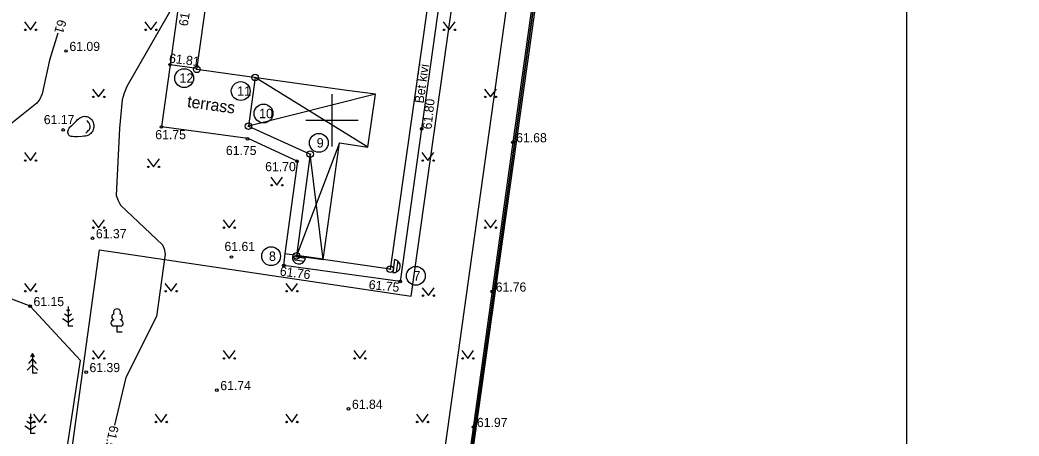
# Model space of a CAD drawing. Extents: x 640382 to 641045, y 6456399 to 6456733.
# Drawn here: x 640626.1 to 640702.6, y 6456525.8 to 6456557.7 of the extents above; entities that cross this region are included whole.
import ezdxf

# ---------------------------------------------------------------- set-up
doc = ezdxf.new("R2010")
doc.units = 0
for name, color, linetype in [('ABIJOONIS', 7, 'Continuous'), ('AED', 7, 'Continuous'), ('HALJASTUS', 7, 'Continuous'), ('HOONE', 7, 'Continuous'), ('HOONEDET', 7, 'Continuous'), ('HORISONTAAL-EH2000', 7, 'Continuous'), ('KOORDPUNKT', 7, 'Continuous'), ('KORGUS-EH2000', 7, 'Continuous'), ('MOOTPIIR', 7, 'Continuous'), ('PIIR', 7, 'Continuous'), ('PUU', 7, 'Continuous'), ('RELJEEF', 7, 'Continuous'), ('SKKAEV', 7, 'Continuous'), ('TEE', 7, 'Continuous'), ('TTRASS', 7, 'Continuous'), ('VORK', 7, 'Continuous'), ('VORMISTUS', 7, 'Continuous')]:
    doc.layers.add(name, color=color, linetype=linetype)

msp = doc.modelspace()

# ---------------------------------------------------------------- linework, layer by layer
at = {"layer": 'ABIJOONIS'}
for centre in [(640638.692, 6456553.221), (640643.021, 6456552.23), (640644.769, 6456550.516), (640649.001, 6456548.268), (640645.347, 6456539.597), (640656.425, 6456538.098)]:
    msp.add_circle(centre, 0.72, dxfattribs=at)
at = {"layer": 'AED'}
msp.add_lwpolyline([(640651.191, 6456582.671), (640668.1, 6456578.626), (640663.85, 6456548.312), (640654.36, 6456480.06), (640652.135, 6456463.741), (640622.022, 6456480.139)], dxfattribs=at)
at = {"layer": 'HALJASTUS'}
for p, q in [((640626.467, 6456557.522), (640626.93, 6456556.915)), ((640626.93, 6456556.915), (640627.376, 6456557.522)), ((640635.684, 6456557.522), (640636.147, 6456556.915)), ((640636.147, 6456556.915), (640636.593, 6456557.522)), ((640658.525, 6456557.522), (640658.988, 6456556.915)), ((640658.988, 6456556.915), (640659.434, 6456557.522)), ((640631.68, 6456552.388), (640632.143, 6456551.781)), ((640632.143, 6456551.781), (640632.589, 6456552.388)), ((640661.68, 6456552.388), (640662.143, 6456551.781)), ((640662.143, 6456551.781), (640662.589, 6456552.388)), ((640626.467, 6456547.522), (640626.93, 6456546.915)), ((640626.93, 6456546.915), (640627.376, 6456547.522)), ((640656.895, 6456547.522), (640657.358, 6456546.915)), ((640657.358, 6456546.915), (640657.804, 6456547.522)), ((640635.885, 6456547.035), (640636.348, 6456546.428)), ((640636.348, 6456546.428), (640636.794, 6456547.035)), ((640645.319, 6456545.635), (640645.783, 6456545.028)), ((640645.783, 6456545.028), (640646.228, 6456545.635)), ((640631.68, 6456542.388), (640632.143, 6456541.781)), ((640632.143, 6456541.781), (640632.589, 6456542.388)), ((640641.68, 6456542.388), (640642.143, 6456541.781)), ((640642.143, 6456541.781), (640642.589, 6456542.388)), ((640661.68, 6456542.388), (640662.143, 6456541.781)), ((640662.143, 6456541.781), (640662.589, 6456542.388)), ((640626.467, 6456537.522), (640626.93, 6456536.915)), ((640626.93, 6456536.915), (640627.376, 6456537.522)), ((640637.226, 6456537.522), (640637.689, 6456536.915)), ((640637.689, 6456536.915), (640638.135, 6456537.522)), ((640646.467, 6456537.522), (640646.93, 6456536.915)), ((640646.93, 6456536.915), (640647.376, 6456537.522)), ((640656.922, 6456537.19), (640657.385, 6456536.583)), ((640657.385, 6456536.583), (640657.831, 6456537.19)), ((640631.68, 6456532.388), (640632.143, 6456531.781)), ((640632.143, 6456531.781), (640632.589, 6456532.388)), ((640641.68, 6456532.388), (640642.143, 6456531.781)), ((640642.143, 6456531.781), (640642.589, 6456532.388)), ((640651.68, 6456532.388), (640652.143, 6456531.781)), ((640652.143, 6456531.781), (640652.589, 6456532.388)), ((640659.941, 6456532.388), (640660.404, 6456531.781)), ((640660.404, 6456531.781), (640660.85, 6456532.388)), ((640627.165, 6456527.522), (640627.629, 6456526.915)), ((640627.629, 6456526.915), (640628.074, 6456527.522)), ((640636.467, 6456527.522), (640636.93, 6456526.915)), ((640636.93, 6456526.915), (640637.376, 6456527.522)), ((640646.467, 6456527.522), (640646.93, 6456526.915)), ((640646.93, 6456526.915), (640647.376, 6456527.522)), ((640656.467, 6456527.522), (640656.93, 6456526.915)), ((640656.93, 6456526.915), (640657.376, 6456527.522))]:
    msp.add_line(p, q, dxfattribs=at)
for centre in [(640626.529, 6456556.915), (640627.358, 6456556.915), (640635.746, 6456556.915), (640636.575, 6456556.915), (640658.587, 6456556.915), (640659.416, 6456556.915), (640631.742, 6456551.781), (640632.571, 6456551.781), (640661.742, 6456551.781), (640662.571, 6456551.781), (640626.529, 6456546.915), (640627.358, 6456546.915), (640635.947, 6456546.428), (640636.776, 6456546.428), (640656.957, 6456546.915), (640657.786, 6456546.915), (640645.382, 6456545.028), (640646.211, 6456545.028), (640631.742, 6456541.781), (640632.571, 6456541.781), (640641.742, 6456541.781), (640642.571, 6456541.781), (640661.742, 6456541.781), (640662.571, 6456541.781), (640626.529, 6456536.915), (640627.358, 6456536.915), (640637.288, 6456536.915), (640638.117, 6456536.915), (640646.529, 6456536.915), (640647.358, 6456536.915), (640656.984, 6456536.583), (640657.813, 6456536.583), (640631.742, 6456531.781), (640632.571, 6456531.781), (640641.742, 6456531.781), (640642.571, 6456531.781), (640651.742, 6456531.781), (640652.571, 6456531.781), (640660.003, 6456531.781), (640660.832, 6456531.781), (640627.228, 6456526.915), (640628.056, 6456526.915), (640636.529, 6456526.915), (640637.358, 6456526.915), (640646.529, 6456526.915), (640647.358, 6456526.915), (640656.529, 6456526.915), (640657.358, 6456526.915)]:
    msp.add_circle(centre, 0.055, dxfattribs=at)
at = {"layer": 'HOONE'}
msp.add_lwpolyline([(640641.313, 6456565.567), (640646.555, 6456564.836), (640646.78, 6456566.406), (640647.129, 6456566.351), (640646.91, 6456564.785), (640657.952, 6456563.24), (640654.466, 6456538.602), (640649.339, 6456539.346), (640650.587, 6456548.264), (640652.743, 6456547.951), (640653.328, 6456551.981), (640651.138, 6456552.283), (640639.664, 6456553.889)], close=True, dxfattribs=at)
for points in [[(640639.674, 6456553.959), (640637.611, 6456554.245), (640636.959, 6456549.515), (640643.556, 6456548.615), (640647.371, 6456546.864), (640646.396, 6456539.796), (640649.345, 6456539.392)], [(640644.128, 6456553.264), (640643.608, 6456549.547), (640648.344, 6456547.399), (640647.288, 6456539.632), (640649.339, 6456539.346)]]:
    msp.add_lwpolyline(points, dxfattribs=at)
at = {"layer": 'HOONEDET'}
for p, q in [((640652.743, 6456547.951), (640644.128, 6456553.264)), ((640653.328, 6456551.981), (640643.608, 6456549.547)), ((640650.587, 6456548.264), (640647.288, 6456539.618)), ((640649.339, 6456539.346), (640648.344, 6456547.399))]:
    msp.add_line(p, q, dxfattribs=at)
at = {"layer": 'HORISONTAAL-EH2000'}
for points in [[(640638.361, 6456559.662), (640634.308, 6456552.583), (640634.099, 6456552.065), (640633.959, 6456551.553), (640633.737, 6456549.385), (640633.482, 6456544.242), (640633.631, 6456543.851), (640633.827, 6456543.506), (640637.04, 6456540.46), (640637.173, 6456540.154), (640637.242, 6456539.766), (640636.569, 6456534.992), (640634.218, 6456530.313), (640633.369, 6456526.676)], [(640629.033, 6456556.659), (640628.376, 6456554.593), (640627.827, 6456552.012), (640627.652, 6456551.605), (640627.42, 6456551.312), (640625.498, 6456549.767), (640618.042, 6456541.376), (640617.525, 6456540.541)]]:
    msp.add_lwpolyline(points, dxfattribs=at)
at = {"layer": 'KOORDPUNKT'}
for centre, radius in [((640639.664, 6456553.889), 0.25), ((640639.664, 6456553.889), 0.025), ((640639.664, 6456553.889), 0.0221), ((640639.664, 6456553.889), 0.0191), ((640639.664, 6456553.889), 0.0161), ((640639.664, 6456553.889), 0.0132), ((640639.664, 6456553.889), 0.0102), ((640639.664, 6456553.889), 0.00726), ((640639.664, 6456553.889), 0.0043), ((640644.128, 6456553.264), 0.25), ((640644.128, 6456553.264), 0.025), ((640644.128, 6456553.264), 0.0221), ((640644.128, 6456553.264), 0.0191), ((640644.128, 6456553.264), 0.0161), ((640644.128, 6456553.264), 0.0132), ((640644.128, 6456553.264), 0.0102), ((640644.128, 6456553.264), 0.00726), ((640644.128, 6456553.264), 0.0043), ((640643.608, 6456549.547), 0.25), ((640643.608, 6456549.547), 0.025), ((640643.608, 6456549.547), 0.0221), ((640643.608, 6456549.547), 0.0191), ((640643.608, 6456549.547), 0.0161), ((640643.608, 6456549.547), 0.0132), ((640643.608, 6456549.547), 0.0102), ((640643.608, 6456549.547), 0.00726), ((640643.608, 6456549.547), 0.0043), ((640648.344, 6456547.399), 0.25), ((640648.344, 6456547.399), 0.025), ((640648.344, 6456547.399), 0.0221), ((640648.344, 6456547.399), 0.0191), ((640648.344, 6456547.399), 0.0161), ((640648.344, 6456547.399), 0.0132), ((640648.344, 6456547.399), 0.0102), ((640648.344, 6456547.399), 0.00726), ((640648.344, 6456547.399), 0.0043), ((640647.288, 6456539.632), 0.25), ((640647.288, 6456539.632), 0.025), ((640647.288, 6456539.632), 0.0221), ((640647.288, 6456539.632), 0.0191), ((640647.288, 6456539.632), 0.0161), ((640647.288, 6456539.632), 0.0132), ((640647.288, 6456539.632), 0.0102), ((640647.288, 6456539.632), 0.00726), ((640647.288, 6456539.632), 0.0043), ((640654.466, 6456538.602), 0.25), ((640654.466, 6456538.602), 0.025), ((640654.466, 6456538.602), 0.0221), ((640654.466, 6456538.602), 0.0191), ((640654.466, 6456538.602), 0.0161), ((640654.466, 6456538.602), 0.0132), ((640654.466, 6456538.602), 0.0102), ((640654.466, 6456538.602), 0.00726), ((640654.466, 6456538.602), 0.0043)]:
    msp.add_circle(centre, radius, dxfattribs=at)
at = {"layer": 'KORGUS-EH2000'}
for centre in [(640629.649, 6456555.296), (640637.611, 6456554.245), (640629.425, 6456549.257), (640636.949, 6456549.48), (640656.872, 6456549.342), (640643.539, 6456548.571), (640663.85, 6456548.312), (640647.334, 6456546.859), (640631.678, 6456540.968), (640642.309, 6456539.536), (640646.318, 6456538.888), (640655.229, 6456537.667), (640662.28, 6456536.892), (640626.9, 6456535.78), (640631.185, 6456530.73), (640641.2, 6456529.353), (640651.279, 6456527.921), (640660.841, 6456526.533)]:
    msp.add_circle(centre, 0.1, dxfattribs=at)
at = {"layer": 'MOOTPIIR'}
msp.add_lwpolyline([(640622.493, 6456599.4), (640643.858, 6456594.962), (640670.066, 6456588.75), (640669.06, 6456583.902), (640669.054, 6456583.439), (640652.172, 6456463.655), (640622.785, 6456479.527), (640630.756, 6456531.625), (640626.9, 6456535.78), (640617.683, 6456539.289), (640615.892, 6456553.476), (640617.343, 6456571.129), (640621.341, 6456594.568)], close=True, dxfattribs=at)
at = {"layer": 'PIIR'}
for points in [[(640575.55, 6456580.27), (640578.52, 6456600.38), (640668.29, 6456579.08), (640652.17, 6456463.69), (640565.96, 6456510.3), (640569.33, 6456534.16), (640572.56, 6456557.43)], [(640652.17, 6456463.69), (640668.29, 6456579.08), (640737.44, 6456562.66), (640733.65, 6456426.86), (640728.59, 6456422.41)]]:
    msp.add_lwpolyline(points, close=True, dxfattribs=at)
at = {"layer": 'PUU'}
for p, q in [((640629.806, 6456535.744), (640629.806, 6456534.244)), ((640629.382, 6456534.833), (640629.806, 6456534.551)), ((640629.806, 6456534.994), (640629.539, 6456535.172)), ((640629.806, 6456535.394), (640629.682, 6456535.477)), ((640629.93, 6456535.477), (640629.806, 6456535.394)), ((640630.073, 6456535.172), (640629.806, 6456534.994)), ((640629.806, 6456534.551), (640630.23, 6456534.833)), ((640630.166, 6456534.244), (640629.806, 6456534.244)), ((640633.795, 6456534.25), (640633.315, 6456534.25)), ((640633.555, 6456533.775), (640633.555, 6456534.25)), ((640633.935, 6456533.775), (640633.555, 6456533.775)), ((640627.08, 6456532.143), (640626.93, 6456531.893)), ((640627.23, 6456531.893), (640627.08, 6456532.143)), ((640627.08, 6456532.143), (640627.08, 6456530.643)), ((640627.08, 6456531.293), (640626.68, 6456530.893)), ((640627.08, 6456531.743), (640626.78, 6456531.393)), ((640627.38, 6456531.393), (640627.08, 6456531.743)), ((640627.48, 6456530.893), (640627.08, 6456531.293)), ((640627.44, 6456530.643), (640627.08, 6456530.643)), ((640626.922, 6456527.178), (640626.798, 6456527.261)), ((640626.922, 6456527.528), (640626.922, 6456526.028)), ((640627.046, 6456527.261), (640626.922, 6456527.178)), ((640626.498, 6456526.617), (640626.922, 6456526.335)), ((640626.922, 6456526.778), (640626.655, 6456526.956)), ((640627.189, 6456526.956), (640626.922, 6456526.778)), ((640626.922, 6456526.335), (640627.346, 6456526.617)), ((640627.282, 6456526.028), (640626.922, 6456526.028))]:
    msp.add_line(p, q, dxfattribs=at)
for centre, radius, start, end in [((640633.385, 6456534.948), 0.233, 109.02174, 253.14154), ((640633.555, 6456535.295), 0.277, 332.5799, 207.4201), ((640633.725, 6456534.948), 0.233, 286.85082, 70.98591), ((640633.318, 6456534.487), 0.238, 90.0016, 269.3953), ((640633.792, 6456534.487), 0.238, 270.6047, 89.9984)]:
    msp.add_arc(centre, radius, start, end, dxfattribs=at)
at = {"layer": 'RELJEEF'}
for points in [[(640629.793, 6456549.14), (640629.812, 6456549.215), (640629.833, 6456549.28), (640629.856, 6456549.333), (640629.886, 6456549.391), (640629.937, 6456549.461), (640629.999, 6456549.524), (640630.085, 6456549.601), (640630.222, 6456549.726), (640630.312, 6456549.816), (640630.44, 6456549.948), (640630.512, 6456550.019), (640630.609, 6456550.103), (640630.685, 6456550.158), (640630.773, 6456550.212), (640630.882, 6456550.262), (640630.971, 6456550.289), (640631.067, 6456550.3), (640631.151, 6456550.297), (640631.237, 6456550.281), (640631.314, 6456550.256), (640631.414, 6456550.209), (640631.476, 6456550.17), (640631.558, 6456550.102), (640631.614, 6456550.042), (640631.672, 6456549.96), (640631.705, 6456549.897), (640631.737, 6456549.816), (640631.76, 6456549.733), (640631.772, 6456549.651), (640631.777, 6456549.567), (640631.774, 6456549.475), (640631.76, 6456549.38), (640631.735, 6456549.29), (640631.696, 6456549.196), (640631.654, 6456549.121), (640631.6, 6456549.049), (640631.541, 6456548.984), (640631.485, 6456548.936), (640631.412, 6456548.886), (640631.326, 6456548.843), (640631.252, 6456548.815), (640631.15, 6456548.79), (640631.014, 6456548.769), (640630.857, 6456548.755), (640630.559, 6456548.742), (640630.297, 6456548.741), (640630.14, 6456548.747), (640630.045, 6456548.76), (640629.972, 6456548.782), (640629.913, 6456548.814), (640629.866, 6456548.86), (640629.832, 6456548.916), (640629.81, 6456548.993), (640629.798, 6456549.068), (640629.793, 6456549.14)], [(640631.178, 6456549.01), (640631.221, 6456549.055), (640631.289, 6456549.128), (640631.357, 6456549.202), (640631.425, 6456549.275), (640631.481, 6456549.357), (640631.506, 6456549.454), (640631.506, 6456549.553), (640631.485, 6456549.651), (640631.443, 6456549.741), (640631.38, 6456549.819), (640631.314, 6456549.894), (640631.248, 6456549.969)]]:
    msp.add_lwpolyline(points, dxfattribs=at)
at = {"layer": 'SKKAEV'}
for p, q in [((640647.977, 6456539.432), (640646.987, 6456539.571)), ((640647.876, 6456539.194), (640647.018, 6456539.314)), ((640654.803, 6456539.341), (640654.674, 6456538.349)), ((640655.042, 6456539.242), (640654.931, 6456538.383))]:
    msp.add_line(p, q, dxfattribs=at)
for centre, start, end in [((640647.482, 6456539.501), 172.01571, 352.01571), ((640654.739, 6456538.845), 262.59005, 82.59005)]:
    msp.add_arc(centre, 0.5, start, end, dxfattribs=at)
at = {"layer": 'TEE'}
for points in [[(640632.532, 6456589.176), (640622.718, 6456591.567), (640622.217, 6456589.503), (640626.595, 6456581.778), (640632.295, 6456571.696), (640635.167, 6456566.655), (640635.318, 6456566.23), (640635.367, 6456565.745), (640635.321, 6456565.259), (640634.609, 6456560.309), (640638.377, 6456559.776), (640637.611, 6456554.245)], [(640632.532, 6456589.176), (640631.569, 6456585.459), (640630.632, 6456585.717), (640630.492, 6456585.66), (640630.878, 6456584.344), (640631.043, 6456583.918), (640635.883, 6456575.321), (640636.718, 6456574.141), (640637.055, 6456573.846), (640637.508, 6456573.594), (640638.388, 6456573.268), (640648.13, 6456571.919), (640648.273, 6456572.845), (640659.941, 6456571.21), (640658.248, 6456559.213), (640656.872, 6456549.342), (640655.229, 6456537.667), (640646.318, 6456538.888), (640646.417, 6456539.793)]]:
    msp.add_lwpolyline(points, dxfattribs=at)
at = {"layer": 'TTRASS'}
msp.add_lwpolyline([(640657.826, 6456562.349), (640659.657, 6456562.107), (640661.966, 6456578.3), (640666.021, 6456577.713), (640650.545, 6456466.884), (640624.068, 6456481.256), (640632.205, 6456540.08), (640656.08, 6456536.541), (640659.529, 6456561.206), (640657.7, 6456561.462)], dxfattribs=at)
at = {"layer": 'VORK'}
for p, q in [((640650, 6456552), (640650, 6456548)), ((640648, 6456550), (640652, 6456550))]:
    msp.add_line(p, q, dxfattribs=at)
at = {"layer": 'VORMISTUS'}
msp.add_line((640694.017, 6456423.476), (640694.017, 6456619.259), dxfattribs=at)

# ---------------------------------------------------------------- texts
at = {"layer": 'ABIJOONIS'}
for s, p in [('12', (640638.332, 6456552.861)), ('11', (640642.751, 6456551.87)), ('10', (640644.427, 6456550.156)), ('9', (640648.839, 6456547.908)), ('8', (640645.185, 6456539.237)), ('7', (640656.245, 6456537.738))]:
    msp.add_text(s, height=0.72, dxfattribs=at).set_placement(p)
at = {"layer": 'HOONE'}
msp.add_text('terrass', height=0.9, rotation=352, dxfattribs=at).set_placement((640638.884, 6456551.01))
at = {"layer": 'HORISONTAAL-EH2000'}
for s, rotation, p in [('61', 253.88117, (640629.029, 6456557.756)), ('61.5', 257.69881, (640633.013, 6456526.692))]:
    msp.add_text(s, height=0.7, rotation=rotation, dxfattribs=at).set_placement(p)
at = {"layer": 'KORGUS-EH2000'}
for s, rotation, p in [(' 61.47', 81.16317, (640638.924, 6456556.905)), (' 61.81', 353.00933, (640637.248, 6456554.448)), (' 61.80', 83.66341, (640657.592, 6456549.014)), (' 61.76', 352.7427, (640645.73, 6456538.159)), (' 61.75', 354.3832, (640652.54, 6456537.117))]:
    msp.add_text(s, height=0.7, rotation=rotation, dxfattribs=at).set_placement(p)
for s, p in [(' 61.09', (640629.649, 6456555.296)), (' 61.17', (640627.689, 6456549.699)), (' 61.75', (640636.223, 6456548.548)), (' 61.68', (640663.85, 6456548.312)), (' 61.75', (640641.629, 6456547.339)), (' 61.70', (640644.635, 6456546.101)), (' 61.37', (640631.678, 6456540.968)), (' 61.61', (640641.52, 6456539.994)), (' 61.76', (640662.28, 6456536.892)), (' 61.15', (640626.9, 6456535.78)), (' 61.39', (640631.185, 6456530.73)), (' 61.74', (640641.2, 6456529.353)), (' 61.84', (640651.279, 6456527.921)), (' 61.97', (640660.841, 6456526.533))]:
    msp.add_text(s, height=0.7, dxfattribs=at).set_placement(p)
at = {"layer": 'TEE'}
msp.add_text('Bet kivi', height=0.7, rotation=82.12595, dxfattribs=at).set_placement((640657.016, 6456551.258))

doc.saveas('drawing.dxf')
